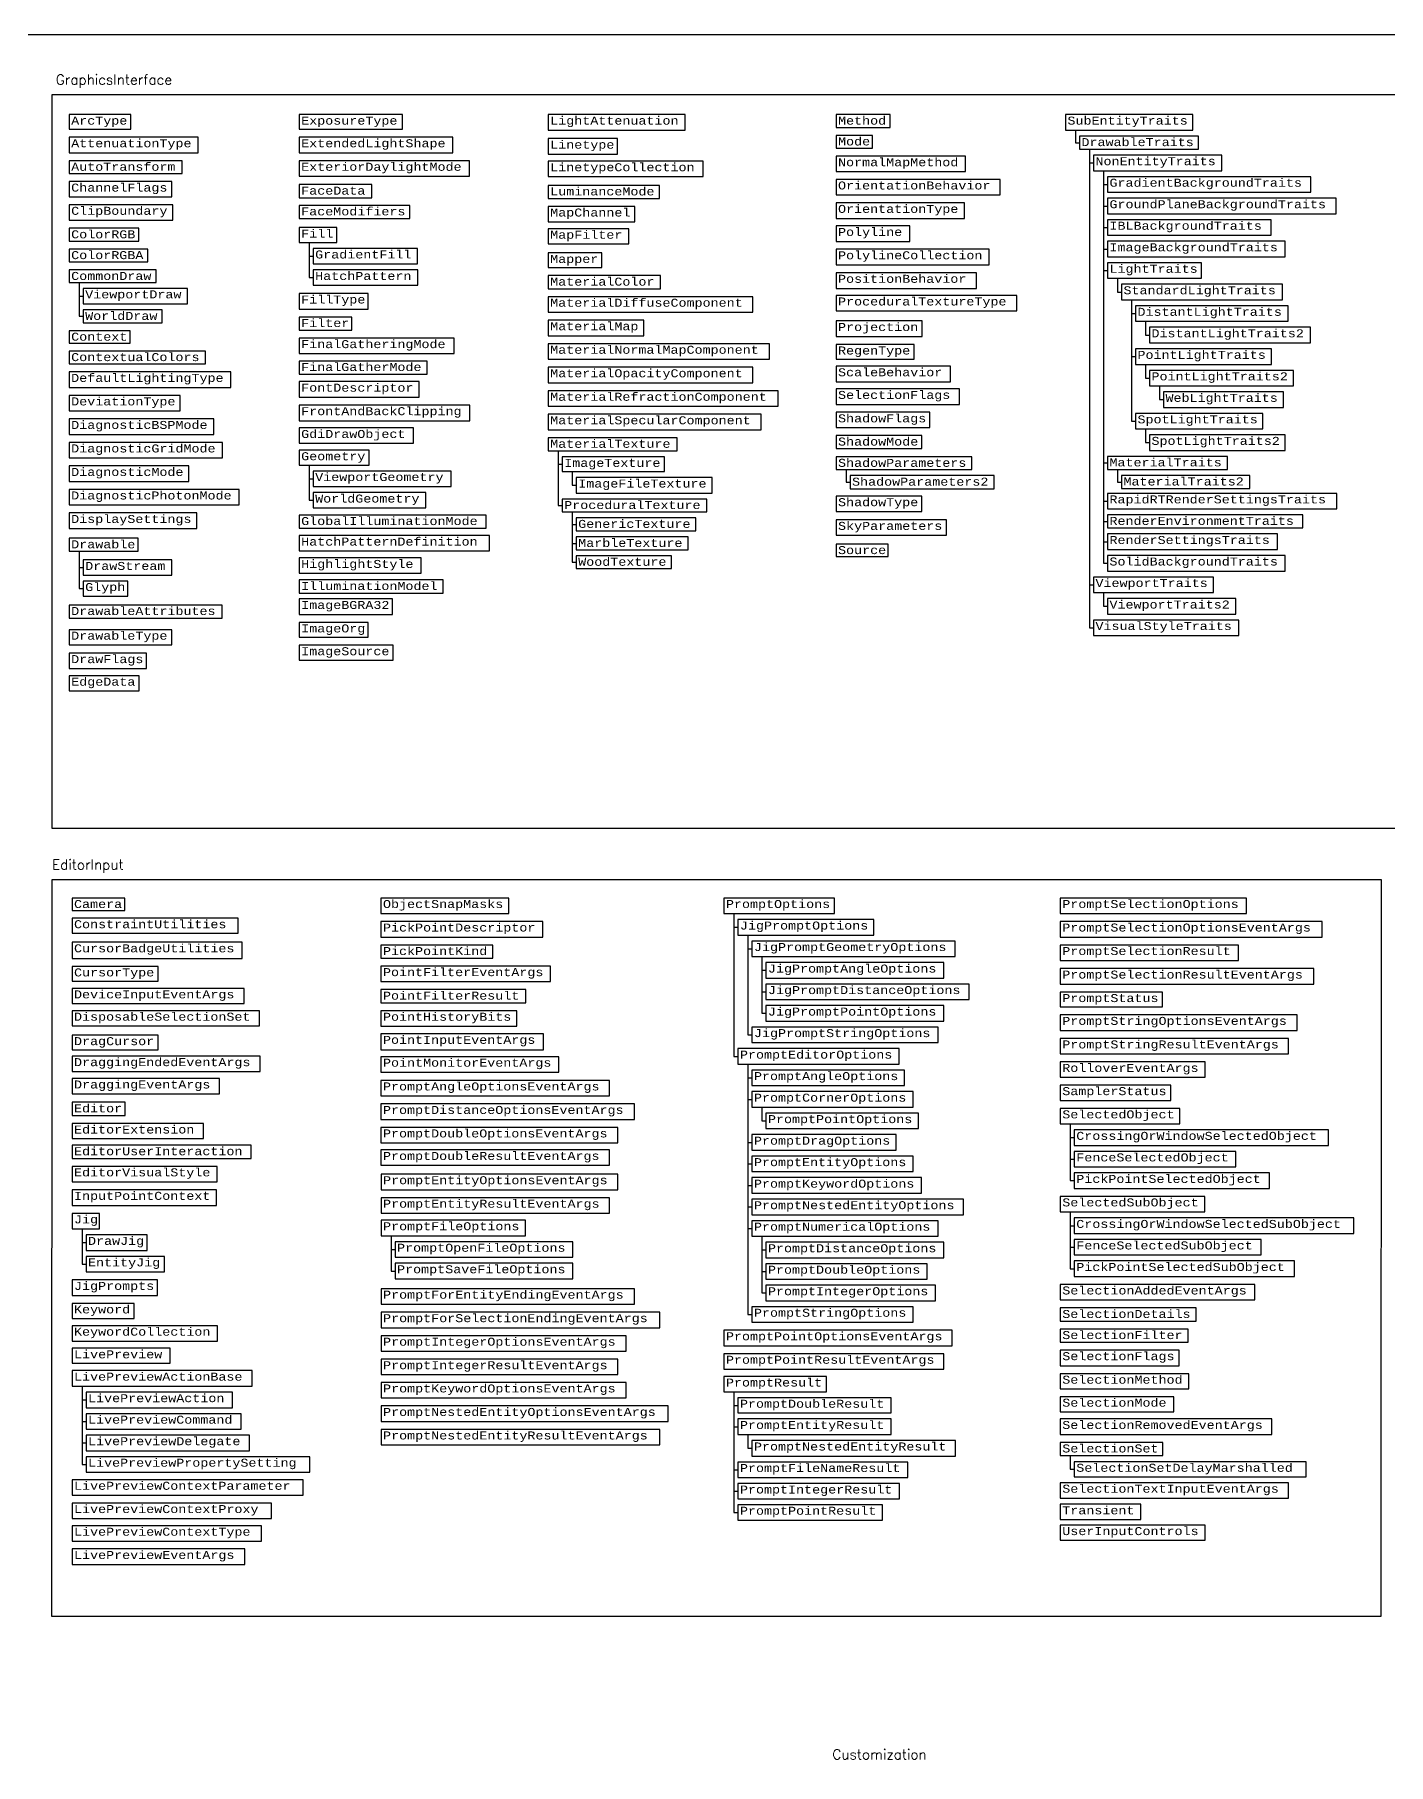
# Model space of a CAD drawing. Header units: inches. Extents: x 349 to 921, y -346 to 10.
# Drawn here: x 789.9 to 857.5, y -85.4 to 1.1 of the extents above; entities that cross this region are included whole.
import ezdxf

# ---------------------------------------------------------------- set-up
doc = ezdxf.new("R2010")
doc.units = ezdxf.units.IN
doc.header["$MEASUREMENT"] = 0
for name, color, linetype in [('Managed classes', 3, 'Continuous'), ('ObjectARX 2009 Managed classes', 7, 'Continuous'), ('ObjectARX 2010 Managed classes', 7, 'Continuous')]:
    doc.layers.add(name, color=color, linetype=linetype)
doc.styles.add('Categories', font='romanc.shx', dxfattribs={"height": 0.5})
doc.styles.add('PureManaged', font='cour.ttf', dxfattribs={"height": 0.4})
doc.styles.get("Standard").update_dxf_attribs({"font": 'cour.ttf'})

msp = doc.modelspace()

# ---------------------------------------------------------------- linework, layer by layer
for p, q in [((841.873, -3.675), (841.873, -4.303)), ((841.873, -4.303), (842.073, -4.303)), ((842.573, -4.63), (842.573, -28.554)), ((842.573, -5.318), (842.773, -5.318)), ((843.273, -5.705), (843.273, -25.328)), ((843.273, -6.393), (843.473, -6.393)), ((843.273, -7.469), (843.473, -7.469)), ((843.273, -8.544), (843.473, -8.544)), ((803.574, -9.291), (803.574, -11.047)), ((803.574, -9.979), (803.774, -9.979)), ((843.273, -9.619), (843.473, -9.619)), ((803.574, -11.047), (803.774, -11.047)), ((843.273, -10.695), (843.473, -10.695)), ((843.973, -11.082), (843.973, -11.77)), ((792.079, -11.285), (792.079, -12.981)), ((792.079, -11.973), (792.279, -11.973)), ((843.973, -11.77), (844.173, -11.77)), ((844.673, -12.158), (844.673, -18.222)), ((844.673, -12.845), (844.873, -12.845)), ((792.079, -12.981), (792.279, -12.981)), ((845.373, -13.233), (845.373, -13.921)), ((845.373, -13.921), (845.573, -13.921)), ((844.673, -14.996), (844.873, -14.996)), ((845.373, -15.384), (845.373, -16.072)), ((845.373, -16.072), (845.573, -16.072)), ((846.073, -16.459), (846.073, -17.147)), ((846.073, -17.147), (846.273, -17.147)), ((844.673, -18.222), (844.873, -18.222)), ((845.373, -18.61), (845.373, -19.298)), ((816.02, -19.711), (816.02, -22.438)), ((845.373, -19.298), (845.573, -19.298)), ((803.574, -20.418), (803.574, -22.174)), ((816.02, -20.377), (816.22, -20.377)), ((816.72, -20.743), (816.72, -21.431)), ((830.407, -20.649), (830.407, -21.274)), ((843.273, -20.313), (843.473, -20.313)), ((843.973, -20.64), (843.973, -21.268)), ((803.574, -21.106), (803.774, -21.106)), ((816.72, -21.431), (816.92, -21.431)), ((830.407, -21.274), (830.607, -21.274)), ((843.973, -21.268), (844.173, -21.268)), ((803.574, -22.174), (803.774, -22.174)), ((816.02, -22.438), (816.22, -22.438)), ((843.273, -22.222), (843.473, -22.222)), ((816.72, -22.759), (816.72, -25.274)), ((843.273, -23.237), (843.473, -23.237)), ((816.72, -23.386), (816.92, -23.386)), ((792.079, -24.722), (792.079, -26.596)), ((816.72, -24.334), (816.92, -24.334)), ((843.273, -24.252), (843.473, -24.252)), ((792.079, -25.543), (792.279, -25.543)), ((816.72, -25.274), (816.92, -25.274)), ((843.273, -25.328), (843.473, -25.328)), ((792.079, -26.596), (792.279, -26.596)), ((842.573, -26.403), (842.773, -26.403)), ((843.273, -26.791), (843.273, -27.478)), ((843.273, -27.478), (843.473, -27.478)), ((842.573, -28.554), (842.773, -28.554)), ((824.804, -42.838), (824.804, -49.978)), ((824.804, -43.525), (825.004, -43.525)), ((825.504, -43.913), (825.504, -48.902)), ((825.504, -44.601), (825.704, -44.601)), ((826.204, -44.989), (826.204, -47.827)), ((826.204, -45.676), (826.404, -45.676)), ((826.204, -46.752), (826.404, -46.752)), ((826.204, -47.827), (826.404, -47.827)), ((825.504, -48.902), (825.704, -48.902)), ((824.804, -49.978), (825.004, -49.978)), ((825.504, -50.365), (825.504, -62.882)), ((825.504, -51.053), (825.704, -51.053)), ((791.721, -52.276), (791.721, -52.276)), ((825.504, -52.129), (825.704, -52.129)), ((826.204, -52.516), (826.204, -53.204)), ((826.204, -53.204), (826.404, -53.204)), ((841.614, -53.353), (841.614, -56.192)), ((825.504, -54.279), (825.704, -54.279)), ((841.614, -54.041), (841.814, -54.041)), ((841.614, -55.116), (841.814, -55.116)), ((825.504, -55.355), (825.704, -55.355)), ((841.614, -56.192), (841.814, -56.192)), ((825.504, -56.43), (825.704, -56.43)), ((825.504, -57.505), (825.704, -57.505)), ((841.614, -57.755), (841.614, -60.593)), ((792.221, -58.602), (792.221, -60.365)), ((825.504, -58.581), (825.704, -58.581)), ((841.614, -58.443), (841.814, -58.443)), ((792.221, -59.29), (792.421, -59.29)), ((807.667, -58.945), (807.667, -60.708)), ((807.667, -59.633), (807.867, -59.633)), ((826.204, -58.969), (826.204, -61.807)), ((826.204, -59.656), (826.404, -59.656)), ((841.614, -59.518), (841.814, -59.518)), ((792.221, -60.365), (792.421, -60.365)), ((807.667, -60.708), (807.867, -60.708)), ((826.204, -60.732), (826.404, -60.732)), ((841.614, -60.593), (841.814, -60.593)), ((826.204, -61.807), (826.404, -61.807)), ((825.504, -62.882), (825.704, -62.882)), ((792.221, -66.465), (792.221, -70.379)), ((792.221, -67.153), (792.421, -67.153)), ((824.804, -66.744), (824.804, -72.78)), ((824.804, -67.425), (825.004, -67.425)), ((792.221, -68.228), (792.421, -68.228)), ((824.804, -68.493), (825.004, -68.493)), ((825.504, -68.881), (825.504, -69.568)), ((792.221, -69.304), (792.421, -69.304)), ((825.504, -69.568), (825.704, -69.568)), ((841.614, -69.934), (841.614, -70.622)), ((792.221, -70.379), (792.421, -70.379)), ((824.804, -70.644), (825.004, -70.644)), ((841.614, -70.622), (841.814, -70.622)), ((824.804, -71.712), (825.004, -71.712)), ((824.804, -72.78), (825.004, -72.78))]:
    msp.add_line(p, q)
for points in [[(636.228, 1.1), (920.942, 1.1), (920.942, -185.231), (636.229, -185.231)], [(790.721, -1.9), (871.828, -1.9), (871.828, -38.582), (790.721, -38.582)], [(791.579, -2.9), (791.579, -3.632), (794.66, -3.632), (794.66, -2.9)], [(803.074, -2.9), (803.074, -3.632), (808.232, -3.632), (808.232, -2.9)], [(815.52, -2.9), (815.52, -3.675), (822.359, -3.675), (822.359, -2.9)], [(829.907, -2.9), (829.907, -3.54), (832.608, -3.54), (832.608, -2.9)], [(841.373, -2.9), (841.373, -3.675), (847.741, -3.675), (847.741, -2.9)], [(791.579, -4.032), (791.579, -4.807), (798.022, -4.807), (798.022, -4.032)], [(803.074, -4.032), (803.074, -4.808), (810.753, -4.808), (810.753, -4.032)], [(815.52, -4.101), (815.52, -4.876), (818.984, -4.876), (818.984, -4.101)], [(829.907, -3.94), (829.907, -4.581), (831.725, -4.581), (831.725, -3.94)], [(842.073, -3.975), (842.073, -4.63), (848.03, -4.63), (848.03, -3.975)], [(829.907, -4.981), (829.907, -5.742), (836.382, -5.742), (836.382, -4.981)], [(842.773, -4.93), (842.773, -5.705), (849.189, -5.705), (849.189, -4.93)], [(791.579, -5.207), (791.579, -5.848), (797.23, -5.848), (797.23, -5.207)], [(803.074, -5.208), (803.074, -5.983), (811.593, -5.983), (811.593, -5.208)], [(815.52, -5.23), (815.52, -5.993), (823.27, -5.993), (823.27, -5.23)], [(843.473, -6.005), (843.473, -6.781), (853.642, -6.781), (853.642, -6.005)], [(791.579, -6.248), (791.579, -7.009), (796.707, -7.009), (796.707, -6.248)], [(803.074, -6.401), (803.074, -7.056), (806.708, -7.056), (806.708, -6.401)], [(815.52, -6.439), (815.52, -7.094), (821.085, -7.094), (821.085, -6.439)], [(829.907, -6.142), (829.907, -6.917), (838.107, -6.917), (838.107, -6.142)], [(791.579, -7.409), (791.579, -8.184), (796.759, -8.184), (796.759, -7.409)], [(803.074, -7.437), (803.074, -8.092), (808.611, -8.092), (808.611, -7.437)], [(815.52, -7.494), (815.52, -8.255), (819.85, -8.255), (819.85, -7.494)], [(829.907, -7.314), (829.907, -8.089), (836.32, -8.089), (836.32, -7.314)], [(843.473, -7.081), (843.473, -7.856), (854.903, -7.856), (854.903, -7.081)], [(791.579, -8.584), (791.579, -9.224), (795.057, -9.224), (795.057, -8.584)], [(803.074, -8.55), (803.074, -9.291), (804.952, -9.291), (804.952, -8.55)], [(815.52, -8.605), (815.52, -9.368), (819.558, -9.368), (819.558, -8.605)], [(829.907, -8.466), (829.907, -9.242), (833.59, -9.242), (833.59, -8.466)], [(843.473, -8.156), (843.473, -8.932), (851.657, -8.932), (851.657, -8.156)], [(843.473, -9.232), (843.473, -10.007), (852.347, -10.007), (852.347, -9.232)], [(791.579, -9.624), (791.579, -10.265), (795.512, -10.265), (795.512, -9.624)], [(803.774, -9.591), (803.774, -10.366), (808.985, -10.366), (808.985, -9.591)], [(815.52, -9.817), (815.52, -10.549), (818.194, -10.549), (818.194, -9.817)], [(829.907, -9.632), (829.907, -10.408), (837.568, -10.408), (837.568, -9.632)], [(843.473, -10.307), (843.473, -11.082), (848.18, -11.082), (848.18, -10.307)], [(791.579, -10.665), (791.579, -11.285), (795.918, -11.285), (795.918, -10.665)], [(803.774, -10.666), (803.774, -11.427), (809.004, -11.427), (809.004, -10.666)], [(815.52, -10.949), (815.52, -11.604), (821.135, -11.604), (821.135, -10.949)], [(829.907, -10.809), (829.907, -11.585), (836.921, -11.585), (836.921, -10.809)], [(792.279, -11.585), (792.279, -12.361), (797.496, -12.361), (797.496, -11.585)], [(803.074, -11.843), (803.074, -12.619), (806.527, -12.619), (806.527, -11.843)], [(815.52, -12.004), (815.52, -12.779), (825.746, -12.779), (825.746, -12.004)], [(829.907, -11.941), (829.907, -12.717), (838.944, -12.717), (838.944, -11.941)], [(844.173, -11.382), (844.173, -12.158), (852.222, -12.158), (852.222, -11.382)], [(792.279, -12.661), (792.279, -13.301), (796.228, -13.301), (796.228, -12.661)], [(844.873, -12.458), (844.873, -13.233), (852.511, -13.233), (852.511, -12.458)], [(791.579, -13.701), (791.579, -14.322), (794.627, -14.322), (794.627, -13.701)], [(803.074, -13.019), (803.074, -13.673), (805.702, -13.673), (805.702, -13.019)], [(815.52, -13.179), (815.52, -13.955), (820.293, -13.955), (820.293, -13.179)], [(829.907, -13.217), (829.907, -13.992), (834.207, -13.992), (834.207, -13.217)], [(845.573, -13.533), (845.573, -14.309), (853.618, -14.309), (853.618, -13.533)], [(803.074, -14.073), (803.074, -14.837), (810.824, -14.837), (810.824, -14.073)], [(815.52, -14.355), (815.52, -15.13), (826.586, -15.13), (826.586, -14.355)], [(829.907, -14.392), (829.907, -15.124), (833.804, -15.124), (833.804, -14.392)], [(844.873, -14.609), (844.873, -15.384), (851.664, -15.384), (851.664, -14.609)], [(791.579, -14.722), (791.579, -15.362), (798.387, -15.362), (798.387, -14.722)], [(803.074, -15.217), (803.074, -15.872), (809.468, -15.872), (809.468, -15.217)], [(815.52, -15.53), (815.52, -16.305), (825.746, -16.305), (825.746, -15.53)], [(829.907, -15.481), (829.907, -16.256), (835.62, -16.256), (835.62, -15.481)], [(791.579, -15.762), (791.579, -16.537), (799.654, -16.537), (799.654, -15.762)], [(803.074, -16.25), (803.074, -17.025), (809.063, -17.025), (809.063, -16.25)], [(845.573, -15.684), (845.573, -16.459), (852.77, -16.459), (852.77, -15.684)], [(791.579, -16.937), (791.579, -17.713), (797.133, -17.713), (797.133, -16.937)], [(815.52, -16.705), (815.52, -17.481), (827.007, -17.481), (827.007, -16.705)], [(829.907, -16.613), (829.907, -17.388), (836.078, -17.388), (836.078, -16.613)], [(846.273, -16.759), (846.273, -17.535), (852.272, -17.535), (852.272, -16.759)], [(791.579, -18.113), (791.579, -18.888), (798.814, -18.888), (798.814, -18.113)], [(803.074, -17.425), (803.074, -18.201), (811.596, -18.201), (811.596, -17.425)], [(815.52, -17.881), (815.52, -18.656), (826.166, -18.656), (826.166, -17.881)], [(829.907, -17.783), (829.907, -18.544), (834.594, -18.544), (834.594, -17.783)], [(844.873, -17.835), (844.873, -18.61), (851.241, -18.61), (851.241, -17.835)], [(803.074, -18.565), (803.074, -19.328), (808.781, -19.328), (808.781, -18.565)], [(829.907, -18.944), (829.907, -19.584), (834.191, -19.584), (834.191, -18.944)], [(845.573, -18.91), (845.573, -19.685), (852.348, -19.685), (852.348, -18.91)], [(791.579, -19.288), (791.579, -20.063), (799.234, -20.063), (799.234, -19.288)], [(803.074, -19.677), (803.074, -20.418), (806.574, -20.418), (806.574, -19.677)], [(815.52, -19.056), (815.52, -19.711), (821.96, -19.711), (821.96, -19.056)], [(791.579, -20.463), (791.579, -21.239), (797.553, -21.239), (797.553, -20.463)], [(803.774, -20.718), (803.774, -21.493), (810.673, -21.493), (810.673, -20.718)], [(816.22, -20.011), (816.22, -20.743), (821.33, -20.743), (821.33, -20.011)], [(829.907, -20.008), (829.907, -20.649), (836.695, -20.649), (836.695, -20.008)], [(843.473, -19.985), (843.473, -20.64), (849.476, -20.64), (849.476, -19.985)], [(816.92, -21.043), (816.92, -21.818), (823.711, -21.818), (823.711, -21.043)], [(830.607, -20.949), (830.607, -21.599), (837.802, -21.599), (837.802, -20.949)], [(844.173, -20.94), (844.173, -21.595), (850.583, -21.595), (850.583, -20.94)], [(791.579, -21.639), (791.579, -22.414), (800.074, -22.414), (800.074, -21.639)], [(803.774, -21.793), (803.774, -22.554), (809.406, -22.554), (809.406, -21.793)], [(816.22, -22.118), (816.22, -22.759), (823.448, -22.759), (823.448, -22.118)], [(829.907, -21.975), (829.907, -22.736), (834.191, -22.736), (834.191, -21.975)], [(843.473, -21.835), (843.473, -22.61), (854.942, -22.61), (854.942, -21.835)], [(791.579, -22.814), (791.579, -23.59), (797.957, -23.59), (797.957, -22.814)], [(803.074, -22.918), (803.074, -23.572), (812.42, -23.572), (812.42, -22.918)], [(816.92, -23.059), (816.92, -23.713), (822.905, -23.713), (822.905, -23.059)], [(829.907, -23.16), (829.907, -23.921), (835.435, -23.921), (835.435, -23.16)], [(843.473, -22.91), (843.473, -23.565), (853.236, -23.565), (853.236, -22.91)], [(791.579, -24.081), (791.579, -24.722), (795.032, -24.722), (795.032, -24.081)], [(803.074, -23.944), (803.074, -24.707), (812.58, -24.707), (812.58, -23.944)], [(816.92, -24.013), (816.92, -24.654), (822.52, -24.654), (822.52, -24.013)], [(843.473, -23.865), (843.473, -24.64), (851.975, -24.64), (851.975, -23.865)], [(803.074, -25.062), (803.074, -25.825), (809.172, -25.825), (809.172, -25.062)], [(816.92, -24.954), (816.92, -25.594), (821.675, -25.594), (821.675, -24.954)], [(829.907, -24.37), (829.907, -24.99), (832.51, -24.99), (832.51, -24.37)], [(843.473, -24.94), (843.473, -25.715), (852.362, -25.715), (852.362, -24.94)], [(792.279, -25.162), (792.279, -25.923), (796.701, -25.923), (796.701, -25.162)], [(792.279, -26.215), (792.279, -26.976), (794.503, -26.976), (794.503, -26.215)], [(803.074, -26.164), (803.074, -26.819), (810.276, -26.819), (810.276, -26.164)], [(842.773, -26.015), (842.773, -26.791), (848.779, -26.791), (848.779, -26.015)], [(791.579, -27.415), (791.579, -28.07), (799.217, -28.07), (799.217, -27.415)], [(803.074, -27.113), (803.074, -27.885), (807.734, -27.885), (807.734, -27.113)], [(843.473, -27.091), (843.473, -27.866), (849.886, -27.866), (849.886, -27.091)], [(803.074, -28.285), (803.074, -29.026), (806.53, -29.026), (806.53, -28.285)], [(842.773, -28.166), (842.773, -28.942), (850.04, -28.942), (850.04, -28.166)], [(791.579, -28.648), (791.579, -29.409), (796.713, -29.409), (796.713, -28.648)], [(791.579, -29.82), (791.579, -30.581), (795.436, -30.581), (795.436, -29.82)], [(803.074, -29.426), (803.074, -30.167), (807.764, -30.167), (807.764, -29.426)], [(791.579, -30.949), (791.579, -31.711), (795.069, -31.711), (795.069, -30.949)], [(790.721, -41.144), (857.146, -41.144), (857.132, -77.98), (790.707, -77.98)], [(791.721, -42.062), (791.721, -42.683), (794.358, -42.683), (794.358, -42.062)], [(807.163, -42.062), (807.163, -42.838), (813.56, -42.838), (813.56, -42.062)], [(824.304, -42.062), (824.304, -42.838), (829.834, -42.838), (829.834, -42.062)], [(841.114, -42.062), (841.114, -42.838), (850.426, -42.838), (850.426, -42.062)], [(791.721, -43.072), (791.721, -43.813), (800.02, -43.813), (800.02, -43.072)], [(825.004, -43.138), (825.004, -43.913), (831.797, -43.913), (831.797, -43.138)], [(807.163, -43.238), (807.163, -44.013), (815.246, -44.013), (815.246, -43.238)], [(841.114, -43.238), (841.114, -44.013), (854.208, -44.013), (854.208, -43.238)], [(791.721, -44.277), (791.721, -45.088), (800.22, -45.088), (800.22, -44.277)], [(807.163, -44.413), (807.163, -45.068), (812.753, -45.068), (812.753, -44.413)], [(825.704, -44.213), (825.704, -44.989), (835.859, -44.989), (835.859, -44.213)], [(841.114, -44.413), (841.114, -45.189), (850.027, -45.189), (850.027, -44.413)], [(791.721, -45.481), (791.721, -46.223), (796.026, -46.223), (796.026, -45.481)], [(807.163, -45.468), (807.163, -46.243), (815.635, -46.243), (815.635, -45.468)], [(826.404, -45.289), (826.404, -46.064), (835.298, -46.064), (835.298, -45.289)], [(841.114, -45.589), (841.114, -46.364), (853.787, -46.364), (853.787, -45.589)], [(791.721, -46.579), (791.721, -47.34), (800.321, -47.34), (800.321, -46.579)], [(807.163, -46.643), (807.163, -47.298), (814.395, -47.298), (814.395, -46.643)], [(826.404, -46.364), (826.404, -47.139), (836.559, -47.139), (836.559, -46.364)], [(826.404, -47.439), (826.404, -48.215), (835.298, -48.215), (835.298, -47.439)], [(841.114, -46.764), (841.114, -47.505), (846.224, -47.505), (846.224, -46.764)], [(791.721, -47.695), (791.721, -48.456), (801.091, -48.456), (801.091, -47.695)], [(807.163, -47.698), (807.163, -48.473), (813.954, -48.473), (813.954, -47.698)], [(841.114, -47.905), (841.114, -48.681), (852.947, -48.681), (852.947, -47.905)], [(791.721, -48.918), (791.721, -49.659), (796.03, -49.659), (796.03, -48.918)], [(807.163, -48.852), (807.163, -49.657), (815.283, -49.657), (815.283, -48.852)], [(825.704, -48.515), (825.704, -49.29), (835.018, -49.29), (835.018, -48.515)], [(841.114, -49.081), (841.114, -49.856), (852.527, -49.856), (852.527, -49.081)], [(791.721, -49.968), (791.721, -50.729), (801.124, -50.729), (801.124, -49.968)], [(807.163, -49.994), (807.163, -50.769), (816.055, -50.769), (816.055, -49.994)], [(825.004, -49.59), (825.004, -50.365), (833.055, -50.365), (833.055, -49.59)], [(825.704, -50.665), (825.704, -51.441), (833.335, -51.441), (833.335, -50.665)], [(841.114, -50.256), (841.114, -51.017), (848.356, -51.017), (848.356, -50.256)], [(791.721, -51.084), (791.721, -51.845), (799.089, -51.845), (799.089, -51.084)], [(807.163, -51.181), (807.163, -51.956), (818.576, -51.956), (818.576, -51.181)], [(825.704, -51.741), (825.704, -52.516), (833.755, -52.516), (833.755, -51.741)], [(841.114, -51.417), (841.114, -52.178), (846.642, -52.178), (846.642, -51.417)], [(791.721, -52.276), (791.721, -52.93), (794.373, -52.93), (794.373, -52.276)], [(807.163, -52.356), (807.163, -53.131), (819.837, -53.131), (819.837, -52.356)], [(841.114, -52.578), (841.114, -53.353), (847.083, -53.353), (847.083, -52.578)], [(791.721, -53.335), (791.721, -54.076), (798.289, -54.076), (798.289, -53.335)], [(807.163, -53.531), (807.163, -54.307), (818.996, -54.307), (818.996, -53.531)], [(826.404, -52.816), (826.404, -53.592), (834.035, -53.592), (834.035, -52.816)], [(791.721, -54.421), (791.721, -55.076), (800.674, -55.076), (800.674, -54.421)], [(825.704, -53.892), (825.704, -54.667), (832.915, -54.667), (832.915, -53.892)], [(841.814, -53.653), (841.814, -54.429), (854.526, -54.429), (854.526, -53.653)], [(807.163, -54.657), (807.163, -55.418), (818.576, -55.418), (818.576, -54.657)], [(825.704, -54.967), (825.704, -55.742), (833.755, -55.742), (833.755, -54.967)], [(841.814, -54.729), (841.814, -55.504), (849.893, -55.504), (849.893, -54.729)], [(791.721, -55.476), (791.721, -56.251), (798.98, -56.251), (798.98, -55.476)], [(807.167, -55.869), (807.167, -56.644), (819, -56.644), (819, -55.869)], [(825.704, -56.042), (825.704, -56.818), (834.175, -56.818), (834.175, -56.042)], [(841.814, -55.804), (841.814, -56.579), (851.567, -56.579), (851.567, -55.804)], [(791.721, -56.651), (791.721, -57.427), (798.936, -57.427), (798.936, -56.651)], [(807.167, -57.044), (807.167, -57.82), (818.58, -57.82), (818.58, -57.044)], [(841.114, -56.979), (841.114, -57.755), (848.344, -57.755), (848.344, -56.979)], [(791.721, -57.827), (791.721, -58.602), (793.096, -58.602), (793.096, -57.827)], [(825.704, -57.118), (825.704, -57.893), (836.276, -57.893), (836.276, -57.118)], [(807.167, -58.17), (807.167, -58.945), (814.378, -58.945), (814.378, -58.17)], [(825.704, -58.193), (825.704, -58.969), (835.016, -58.969), (835.016, -58.193)], [(841.814, -58.055), (841.814, -58.83), (855.787, -58.83), (855.787, -58.055)], [(792.421, -58.902), (792.421, -59.678), (795.481, -59.678), (795.481, -58.902)], [(807.867, -59.245), (807.867, -60.02), (816.759, -60.02), (816.759, -59.245)], [(826.404, -59.269), (826.404, -60.044), (835.295, -60.044), (835.295, -59.269)], [(841.814, -59.13), (841.814, -59.906), (851.154, -59.906), (851.154, -59.13)], [(792.421, -59.978), (792.421, -60.753), (796.346, -60.753), (796.346, -59.978)], [(807.867, -60.32), (807.867, -61.096), (816.759, -61.096), (816.759, -60.32)], [(826.404, -60.344), (826.404, -61.119), (834.455, -61.119), (834.455, -60.344)], [(841.814, -60.206), (841.814, -60.981), (852.828, -60.981), (852.828, -60.206)], [(791.721, -61.153), (791.721, -61.928), (795.994, -61.928), (795.994, -61.153)], [(841.114, -61.381), (841.114, -62.156), (850.844, -62.156), (850.844, -61.381)], [(807.167, -61.591), (807.167, -62.366), (819.841, -62.366), (819.841, -61.591)], [(826.404, -61.419), (826.404, -62.195), (834.875, -62.195), (834.875, -61.419)], [(791.721, -62.328), (791.721, -63.089), (794.82, -63.089), (794.82, -62.328)], [(807.167, -62.766), (807.167, -63.542), (821.101, -63.542), (821.101, -62.766)], [(825.704, -62.495), (825.704, -63.27), (833.755, -63.27), (833.755, -62.495)], [(841.114, -62.556), (841.114, -63.211), (847.903, -63.211), (847.903, -62.556)], [(791.721, -63.441), (791.721, -64.216), (798.993, -64.216), (798.993, -63.441)], [(807.167, -63.942), (807.167, -64.717), (819.42, -64.717), (819.42, -63.942)], [(824.304, -63.67), (824.304, -64.445), (835.717, -64.445), (835.717, -63.67)], [(841.114, -63.611), (841.114, -64.266), (847.514, -64.266), (847.514, -63.611)], [(791.721, -64.572), (791.721, -65.313), (796.628, -65.313), (796.628, -64.572)], [(824.304, -64.845), (824.304, -65.621), (835.296, -65.621), (835.296, -64.845)], [(841.114, -64.666), (841.114, -65.441), (847.063, -65.441), (847.063, -64.666)], [(791.721, -65.69), (791.721, -66.465), (800.73, -66.465), (800.73, -65.69)], [(807.167, -65.117), (807.167, -65.878), (819, -65.878), (819, -65.117)], [(807.167, -66.278), (807.167, -67.053), (819.42, -67.053), (819.42, -66.278)], [(824.304, -65.983), (824.304, -66.744), (829.435, -66.744), (829.435, -65.983)], [(841.114, -65.841), (841.114, -66.594), (847.542, -66.594), (847.542, -65.841)], [(792.421, -66.765), (792.421, -67.54), (799.737, -67.54), (799.737, -66.765)], [(825.004, -67.044), (825.004, -67.805), (832.656, -67.805), (832.656, -67.044)], [(841.114, -66.99), (841.114, -67.743), (846.787, -67.743), (846.787, -66.99)], [(792.421, -67.84), (792.421, -68.616), (800.178, -68.616), (800.178, -67.84)], [(807.167, -67.453), (807.167, -68.229), (821.521, -68.229), (821.521, -67.453)], [(825.004, -68.105), (825.004, -68.881), (832.656, -68.881), (832.656, -68.105)], [(841.114, -68.104), (841.114, -68.879), (851.684, -68.879), (851.684, -68.104)], [(792.421, -68.916), (792.421, -69.691), (800.583, -69.691), (800.583, -68.916)], [(807.167, -68.629), (807.167, -69.404), (821.101, -69.404), (821.101, -68.629)], [(792.421, -69.991), (792.421, -70.767), (803.6, -70.767), (803.6, -69.991)], [(825.704, -69.181), (825.704, -69.956), (835.877, -69.956), (835.877, -69.181)], [(841.114, -69.279), (841.114, -69.934), (846.243, -69.934), (846.243, -69.279)], [(825.004, -70.256), (825.004, -71.031), (833.496, -71.031), (833.496, -70.256)], [(841.814, -70.245), (841.814, -70.998), (853.404, -70.998), (853.404, -70.245)], [(791.721, -71.145), (791.721, -71.921), (803.278, -71.921), (803.278, -71.145)], [(825.004, -71.331), (825.004, -72.092), (833.076, -72.092), (833.076, -71.331)], [(841.114, -71.291), (841.114, -72.066), (852.525, -72.066), (852.525, -71.291)], [(791.721, -72.308), (791.721, -73.084), (801.698, -73.084), (801.698, -72.308)], [(825.004, -72.392), (825.004, -73.168), (832.236, -73.168), (832.236, -72.392)], [(841.114, -72.372), (841.114, -73.125), (845.145, -73.125), (845.145, -72.372)], [(791.721, -73.441), (791.721, -74.216), (801.191, -74.216), (801.191, -73.441)], [(841.114, -73.41), (841.114, -74.171), (848.358, -74.171), (848.358, -73.41)], [(791.721, -74.604), (791.721, -75.379), (800.355, -75.379), (800.355, -74.604)]]:
    msp.add_lwpolyline(points, close=True)

# ---------------------------------------------------------------- texts
at = {"insert": (790.911, -0.9), "char_height": 0.5, "width": 10.39874, "attachment_point": 1, "style": 'Categories'}
msp.add_mtext('{\\C1;GraphicsInterface}', dxfattribs=at)
at = {"color": 1, "char_height": 0.5, "attachment_point": 1, "style": 'Categories'}
for s, insert, width in [('EditorInput', (790.721, -40.144), 6.61295), ('Customization', (829.723, -84.623), 4.04018)]:
    msp.add_mtext(s, dxfattribs=dict(at, insert=insert, width=width))
at = {"layer": 'Managed classes', "char_height": 0.4, "attachment_point": 1, "style": 'PureManaged'}
for s, insert in [('{\\Fcourier new;ArcType}', (791.679, -3)), ('{\\Fcourier new;ExposureType}', (803.174, -3)), ('{\\Fcourier new;LightAttenuation}', (815.62, -3)), ('{\\Fcourier new;Method}', (830.007, -3)), ('{\\Fcourier new;SubEntityTraits}', (841.473, -3)), ('{\\Fcourier new;AttenuationType}', (791.679, -4.132)), ('{\\Fcourier new;ExtendedLightShape}', (803.174, -4.132)), ('{\\Fcourier new;Linetype}', (815.62, -4.201)), ('{\\Fcourier new;Mode}', (830.007, -4.04)), ('{\\Fcourier new;DrawableTraits}', (842.173, -4.075)), ('{\\Fcourier new;NormalMapMethod}', (830.007, -5.081)), ('{\\Fcourier new;NonEntityTraits}', (842.873, -5.03)), ('{\\Fcourier new;AutoTransform}', (791.679, -5.307)), ('{\\Fcourier new;ExteriorDaylightMode}', (803.174, -5.308)), ('{\\Fcourier new;ChannelFlags}', (791.679, -6.348)), ('{\\Fcourier new|c0;FaceData}', (803.174, -6.501)), ('{\\Fcourier new;LuminanceMode}', (815.62, -6.539)), ('{\\Fcourier new;GradientBackgroundTraits}', (843.573, -6.105)), ('{\\Fcourier new;ClipBoundary}', (791.679, -7.509)), ('{\\Fcourier new;FaceModifiers}', (803.174, -7.537)), ('{\\Fcourier new;MapChannel}', (815.62, -7.594)), ('{\\Fcourier new;OrientationType}', (830.007, -7.414)), ('{\\Fcourier new;GroundPlaneBackgroundTraits}', (843.573, -7.181)), ('{\\Fcourier new;ColorRGB}', (791.679, -8.684)), ('{\\Fcourier new|c0;Fill}', (803.174, -8.65)), ('{\\Fcourier new|c0;IBLBackgroundTraits}', (843.573, -8.256)), ('{\\Fcourier new;ImageBackgroundTraits}', (843.573, -9.332)), ('{\\Fcourier new;ColorRGBA}', (791.679, -9.724)), ('{\\Fcourier new|c0;GradientFill}', (803.874, -9.691)), ('{\\Fcourier new;Mapper}', (815.62, -9.917)), ('{\\Fcourier new;LightTraits}', (843.573, -10.407)), ('{\\Fcourier new;CommonDraw}', (791.679, -10.765)), ('{\\Fcourier new|c0;HatchPattern}', (803.874, -10.766)), ('{\\Fcourier new;MaterialColor}', (815.62, -11.049)), ('{\\Fcourier new;ViewportDraw}', (792.379, -11.685)), ('{\\Fcourier new;FillType}', (803.174, -11.943)), ('{\\Fcourier new;MaterialDiffuseComponent}', (815.62, -12.104)), ('{\\Fcourier new;StandardLightTraits}', (844.273, -11.482)), ('{\\Fcourier new;WorldDraw}', (792.379, -12.761)), ('{\\Fcourier new;DistantLightTraits}', (844.973, -12.558)), ('{\\Fcourier new;Context}', (791.679, -13.801)), ('{\\Fcourier new;Filter}', (803.174, -13.119)), ('{\\Fcourier new;MaterialMap}', (815.62, -13.279)), ('{\\Fcourier new;Projection}', (830.007, -13.317)), ('{\\Fcourier new;DistantLightTraits2}', (845.673, -13.633)), ('{\\Fcourier new;MaterialNormalMapComponent}', (815.62, -14.455)), ('{\\Fcourier new;RegenType}', (830.007, -14.492)), ('{\\Fcourier new;PointLightTraits}', (844.973, -14.709)), ('{\\Fcourier new;ContextualColors}', (791.679, -14.822)), ('{\\Fcourier new;FinalGatherMode}', (803.174, -15.317)), ('{\\Fcourier new;DefaultLightingType}', (791.679, -15.862)), ('{\\Fcourier new;FontDescriptor}', (803.174, -16.35)), ('{\\Fcourier new;MaterialOpacityComponent}', (815.62, -15.63)), ('{\\Fcourier new;PointLightTraits2}', (845.673, -15.784)), ('{\\Fcourier new;DeviationType}', (791.679, -17.037)), ('{\\Fcourier new;MaterialRefractionComponent}', (815.62, -16.805)), ('{\\Fcourier new;WebLightTraits}', (846.373, -16.859)), ('{\\Fcourier new;FrontAndBackClipping}', (803.174, -17.525)), ('{\\Fcourier new;MaterialSpecularComponent}', (815.62, -17.981)), ('{\\Fcourier new;ShadowFlags}', (830.007, -17.883)), ('{\\Fcourier new;SpotLightTraits}', (844.973, -17.935)), ('{\\Fcourier new;DiagnosticBSPMode}', (791.679, -18.213)), ('{\\Fcourier new;ShadowMode}', (830.007, -19.044)), ('{\\Fcourier new;SpotLightTraits2}', (845.673, -19.01)), ('{\\Fcourier new;DiagnosticGridMode}', (791.679, -19.388)), ('{\\Fcourier new;Geometry}', (803.174, -19.777)), ('{\\Fcourier new;MaterialTexture}', (815.62, -19.156)), ('{\\Fcourier new;DiagnosticMode}', (791.679, -20.563)), ('{\\Fcourier new;ImageTexture}', (816.32, -20.111)), ('{\\Fcourier new;ShadowParameters}', (830.007, -20.108)), ('{\\Fcourier new;MaterialTraits}', (843.573, -20.085)), ('{\\Fcourier new;ViewportGeometry}', (803.874, -20.818)), ('{\\Fcourier new;ImageFileTexture}', (817.02, -21.143)), ('{\\Fcourier new;ShadowParameters2}', (830.707, -21.049)), ('{\\Fcourier new;MaterialTraits2}', (844.273, -21.04)), ('{\\Fcourier new;DiagnosticPhotonMode}', (791.679, -21.739)), ('{\\Fcourier new;WorldGeometry}', (803.874, -21.893)), ('{\\Fcourier new;ProceduralTexture}', (816.32, -22.218)), ('{\\Fcourier new;ShadowType}', (830.007, -22.075)), ('{\\Fcourier new|c0;RapidRTRenderSettingsTraits}', (843.573, -21.935)), ('{\\Fcourier new;DisplaySettings}', (791.679, -22.914)), ('{\\Fcourier new;GlobalIlluminationMode}', (803.174, -23.018)), ('{\\Fcourier new;GenericTexture}', (817.02, -23.159)), ('{\\Fcourier new;SkyParameters}', (830.007, -23.26)), ('{\\Fcourier new;RenderEnvironmentTraits}', (843.573, -23.01)), ('{\\Fcourier new;Drawable}', (791.679, -24.181)), ('{\\Fcourier new|c0;HatchPatternDefinition}', (803.174, -24.044)), ('{\\Fcourier new;MarbleTexture}', (817.02, -24.113)), ('{\\Fcourier new;RenderSettingsTraits}', (843.573, -23.965)), ('{\\Fcourier new;WoodTexture}', (817.02, -25.054)), ('{\\Fcourier new;Source}', (830.007, -24.47)), ('{\\Fcourier new;SolidBackgroundTraits}', (843.573, -25.04)), ('{\\Fcourier new;Glyph}', (792.379, -26.315)), ('{\\Fcourier new;IlluminationModel}', (803.174, -26.264)), ('{\\Fcourier new;ViewportTraits}', (842.873, -26.115)), ('{\\Fcourier new;DrawableAttributes}', (791.679, -27.515)), ('{\\Fcourier new;ViewportTraits2}', (843.573, -27.191)), ('{\\Fcourier new;ImageOrg}', (803.174, -28.385)), ('{\\Fcourier new;VisualStyleTraits}', (842.873, -28.266)), ('{\\Fcourier new;DrawableType}', (791.679, -28.748)), ('{\\Fcourier new;DrawFlags}', (791.679, -29.92)), ('{\\Fcourier new;ImageSource}', (803.174, -29.526)), ('{\\Fcourier new;EdgeData}', (791.679, -31.049)), ('{\\Fcourier new;Camera}', (791.821, -42.162)), ('{\\Fcourier new;ObjectSnapMasks}', (807.263, -42.162)), ('{\\Fcourier new;PromptOptions}', (824.404, -42.162)), ('{\\Fcourier new;PromptSelectionOptions}', (841.214, -42.162)), ('{\\Fcourier new;JigPromptOptions}', (825.104, -43.238)), ('{\\Fcourier new;PickPointDescriptor}', (807.263, -43.338)), ('{\\Fcourier new;PromptSelectionOptionsEventArgs}', (841.214, -43.338)), ('{\\Fcourier new|c0;CursorBadgeUtilities}', (791.821, -44.377)), ('{\\Fcourier new;PickPointKind}', (807.263, -44.513)), ('{\\Fcourier new;JigPromptGeometryOptions}', (825.804, -44.313)), ('{\\Fcourier new;PromptSelectionResult}', (841.214, -44.513)), ('{\\Fcourier new;CursorType}', (791.821, -45.581)), ('{\\Fcourier new;PointFilterEventArgs}', (807.263, -45.568)), ('{\\Fcourier new;JigPromptAngleOptions}', (826.504, -45.389)), ('{\\Fcourier new;PromptSelectionResultEventArgs}', (841.214, -45.689)), ('{\\Fcourier new;JigPromptDistanceOptions}', (826.504, -46.464)), ('{\\Fcourier new;PointFilterResult}', (807.263, -46.743)), ('{\\Fcourier new;JigPromptPointOptions}', (826.504, -47.539)), ('{\\Fcourier new;PromptStatus}', (841.214, -46.864)), ('{\\Fcourier new;PointHistoryBits}', (807.263, -47.798)), ('{\\Fcourier new;PromptStringOptionsEventArgs}', (841.214, -48.005)), ('{\\Fcourier new;DragCursor}', (791.821, -49.018)), ('{\\Fcourier new;JigPromptStringOptions}', (825.804, -48.615)), ('{\\Fcourier new;PromptStringResultEventArgs}', (841.214, -49.181)), ('{\\Fcourier new;PointMonitorEventArgs}', (807.263, -50.094)), ('{\\Fcourier new;PromptEditorOptions}', (825.104, -49.69)), ('{\\Fcourier new;PromptAngleOptions}', (825.804, -50.765)), ('{\\Fcourier new;RolloverEventArgs}', (841.214, -50.356)), ('{\\Fcourier new;PromptAngleOptionsEventArgs}', (807.263, -51.281)), ('{\\Fcourier new;PromptCornerOptions}', (825.804, -51.841)), ('{\\Fcourier new;SamplerStatus}', (841.214, -51.517)), ('{\\Fcourier new;Editor}', (791.821, -52.376)), ('{\\Fcourier new;PromptDistanceOptionsEventArgs}', (807.263, -52.456)), ('{\\Fcourier new;SelectedObject}', (841.214, -52.678)), ('{\\Fcourier new;PromptDoubleOptionsEventArgs}', (807.263, -53.631)), ('{\\Fcourier new;PromptPointOptions}', (826.504, -52.916)), ('{\\Fcourier new;PromptDragOptions}', (825.804, -53.992)), ('{\\Fcourier new;CrossingOrWindowSelectedObject}', (841.914, -53.753)), ('{\\Fcourier new;EditorUserInteraction}', (791.821, -54.521)), ('{\\Fcourier new;PromptDoubleResultEventArgs}', (807.263, -54.757)), ('{\\Fcourier new;PromptEntityOptions}', (825.804, -55.067)), ('{\\Fcourier new;FenceSelectedObject}', (841.914, -54.829)), ('{\\Fcourier new;EditorVisualStyle}', (791.821, -55.576)), ('{\\Fcourier new;PromptEntityOptionsEventArgs}', (807.267, -55.969)), ('{\\Fcourier new;PromptKeywordOptions}', (825.804, -56.142)), ('{\\Fcourier new;PickPointSelectedObject}', (841.914, -55.904)), ('{\\Fcourier new;InputPointContext}', (791.821, -56.751)), ('{\\Fcourier new;SelectedSubObject}', (841.214, -57.079)), ('{\\Fcourier new;Jig}', (791.821, -57.927)), ('{\\Fcourier new;PromptEntityResultEventArgs}', (807.267, -57.144)), ('{\\Fcourier new;PromptNestedEntityOptions}', (825.804, -57.218)), ('{\\Fcourier new;PromptFileOptions}', (807.267, -58.27)), ('{\\Fcourier new;PromptNumericalOptions}', (825.804, -58.293)), ('{\\Fcourier new;CrossingOrWindowSelectedSubObject}', (841.914, -58.155)), ('{\\Fcourier new;DrawJig}', (792.521, -59.002)), ('{\\Fcourier new;PromptOpenFileOptions}', (807.967, -59.345)), ('{\\Fcourier new;PromptDistanceOptions}', (826.504, -59.369)), ('{\\Fcourier new;FenceSelectedSubObject}', (841.914, -59.23)), ('{\\Fcourier new;EntityJig}', (792.521, -60.078)), ('{\\Fcourier new;PromptSaveFileOptions}', (807.967, -60.42)), ('{\\Fcourier new;PromptDoubleOptions}', (826.504, -60.444)), ('{\\Fcourier new;PickPointSelectedSubObject}', (841.914, -60.306)), ('{\\Fcourier new;JigPrompts}', (791.821, -61.253)), ('{\\Fcourier new;PromptForEntityEndingEventArgs}', (807.267, -61.691)), ('{\\Fcourier new;PromptIntegerOptions}', (826.504, -61.519)), ('{\\Fcourier new;SelectionAddedEventArgs}', (841.214, -61.481)), ('{\\Fcourier new;Keyword}', (791.821, -62.428)), ('{\\Fcourier new;PromptForSelectionEndingEventArgs}', (807.267, -62.866)), ('{\\Fcourier new;PromptStringOptions}', (825.804, -62.595)), ('{\\Fcourier new;SelectionDetails}', (841.214, -62.656)), ('{\\Fcourier new;KeywordCollection}', (791.821, -63.541)), ('{\\Fcourier new;PromptPointOptionsEventArgs}', (824.404, -63.77)), ('{\\Fcourier new;SelectionFilter}', (841.214, -63.711)), ('{\\Fcourier new;PromptIntegerOptionsEventArgs}', (807.267, -64.042)), ('{\\Fcourier new;SelectionFlags}', (841.214, -64.766)), ('{\\Fcourier new;PromptIntegerResultEventArgs}', (807.267, -65.217)), ('{\\Fcourier new;PromptPointResultEventArgs}', (824.404, -64.945)), ('{\\Fcourier new;PromptKeywordOptionsEventArgs}', (807.267, -66.378)), ('{\\Fcourier new;PromptResult}', (824.404, -66.083)), ('{\\Fcourier new;SelectionMethod}', (841.214, -65.941)), ('{\\Fcourier new;PromptDoubleResult}', (825.104, -67.144)), ('{\\Fcourier new;PromptNestedEntityOptionsEventArgs}', (807.267, -67.553)), ('{\\Fcourier new;PromptEntityResult}', (825.104, -68.205)), ('{\\Fcourier new;SelectionRemovedEventArgs}', (841.214, -68.204)), ('{\\Fcourier new;PromptNestedEntityResultEventArgs}', (807.267, -68.729)), ('{\\Fcourier new;PromptNestedEntityResult}', (825.804, -69.281)), ('{\\Fcourier new;SelectionSet}', (841.214, -69.379)), ('{\\Fcourier new;PromptFileNameResult}', (825.104, -70.356)), ('{\\Fcourier new;PromptIntegerResult}', (825.104, -71.431)), ('{\\Fcourier new;SelectionTextInputEventArgs}', (841.214, -71.391)), ('{\\Fcourier new;PromptPointResult}', (825.104, -72.492)), ('{\\Fcourier new;UserInputControls}', (841.214, -73.51))]:
    msp.add_mtext(s, dxfattribs=dict(at, insert=insert))
at = {"layer": 'Managed classes', "color": 6, "char_height": 0.4, "attachment_point": 1, "style": 'PureManaged'}
for s, insert in [('{\\Fcourier new|c0;LinetypeCollection}', (815.62, -5.33)), ('{\\Fcourier new|c0;OrientationBehavior}', (830.007, -6.242)), ('{\\Fcourier new|c0;Polyline}', (830.007, -8.566)), ('{\\Fcourier new|c0;MapFilter}', (815.62, -8.705)), ('{\\Fcourier new|c0;PositionBehavior}', (830.007, -10.909)), ('{\\Fcourier new|c0;ProceduralTextureType}', (830.007, -12.041)), ('{\\Fcourier new|c0;FinalGatheringMode}', (803.174, -14.173)), ('{\\Fcourier new|c0;ScaleBehavior}', (830.007, -15.581)), ('{\\Fcourier new|c0;SelectionFlags}', (830.007, -16.713)), ('{\\Fcourier new|c0;GdiDrawObject}', (803.174, -18.665)), ('{\\Fcourier new|c0;DrawStream}', (792.379, -25.262)), ('{\\Fcourier new|c0;HighlightStyle}', (803.174, -25.162)), ('{\\Fcourier new|c0;ConstraintUtilities}', (791.821, -43.172)), ('{\\Fcourier new|c0;DeviceInputEventArgs}', (791.821, -46.679)), ('{\\Fcourier new|c0;DisposableSelectionSet}', (791.821, -47.795)), ('{\\Fcourier new|c0;PointInputEventArgs}', (807.263, -48.952)), ('{\\Fcourier new|c0;DraggingEndedEventArgs}', (791.821, -50.068)), ('{\\Fcourier new|c0;DraggingEventArgs}', (791.821, -51.184)), ('{\\Fcourier new|c0;EditorExtension}', (791.821, -53.435)), ('{\\Fcourier new|c0;LivePreview}', (791.821, -64.672)), ('{\\Fcourier new|c0;LivePreviewActionBase}', (791.821, -65.79)), ('{\\Fcourier new|c0;LivePreviewAction}', (792.521, -66.865)), ('{\\Fcourier new|c0;SelectionMode}', (841.214, -67.09)), ('{\\Fcourier new|c0;LivePreviewCommand}', (792.521, -67.94)), ('{\\Fcourier new|c0;LivePreviewDelegate}', (792.521, -69.016)), ('{\\Fcourier new|c0;LivePreviewPropertySetting}', (792.521, -70.091)), ('{\\Fcourier new|c0;SelectionSetDelayMarshalled}', (841.914, -70.345)), ('{\\Fcourier new|c0;LivePreviewContextParameter}', (791.821, -71.245)), ('{\\Fcourier new|c0;LivePreviewContextProxy}', (791.821, -72.408)), ('{\\Fcourier new|c0;Transient}', (841.214, -72.472)), ('{\\Fcourier new|c0;LivePreviewContextType}', (791.821, -73.541)), ('{\\Fcourier new|c0;LivePreviewEventArgs}', (791.821, -74.704))]:
    msp.add_mtext(s, dxfattribs=dict(at, insert=insert))
at = {"layer": 'ObjectARX 2009 Managed classes', "color": 3, "insert": (803.174, -27.213), "char_height": 0.4, "attachment_point": 1}
msp.add_mtext('{\\Fcourier new;ImageBGRA32}', dxfattribs=at)
at = {"layer": 'ObjectARX 2010 Managed classes', "color": 3, "insert": (830.007, -9.732), "char_height": 0.4, "attachment_point": 1}
msp.add_mtext('{\\Fcourier new;PolylineCollection}', dxfattribs=at)

doc.saveas('drawing.dxf')
